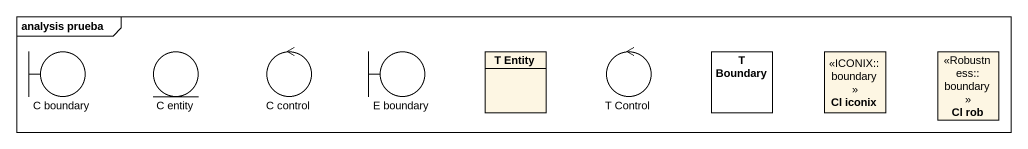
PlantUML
@startuml
mainframe analysis prueba
allowmixing
hide circle
hide empty members
boundary "C boundary" as C_boundary
entity "C entity" as C_entity
control "C control" as C_control
boundary "E boundary" as E_boundary
class "T Entity" as T_Entity
control "T Control" as T_Control
rectangle "T Boundary" as T_Boundary
class "Cl iconix" as Cl_iconix <<ICONIX::boundary>>
class "Cl rob" as Cl_rob <<Robustness::boundary>>
@enduml
